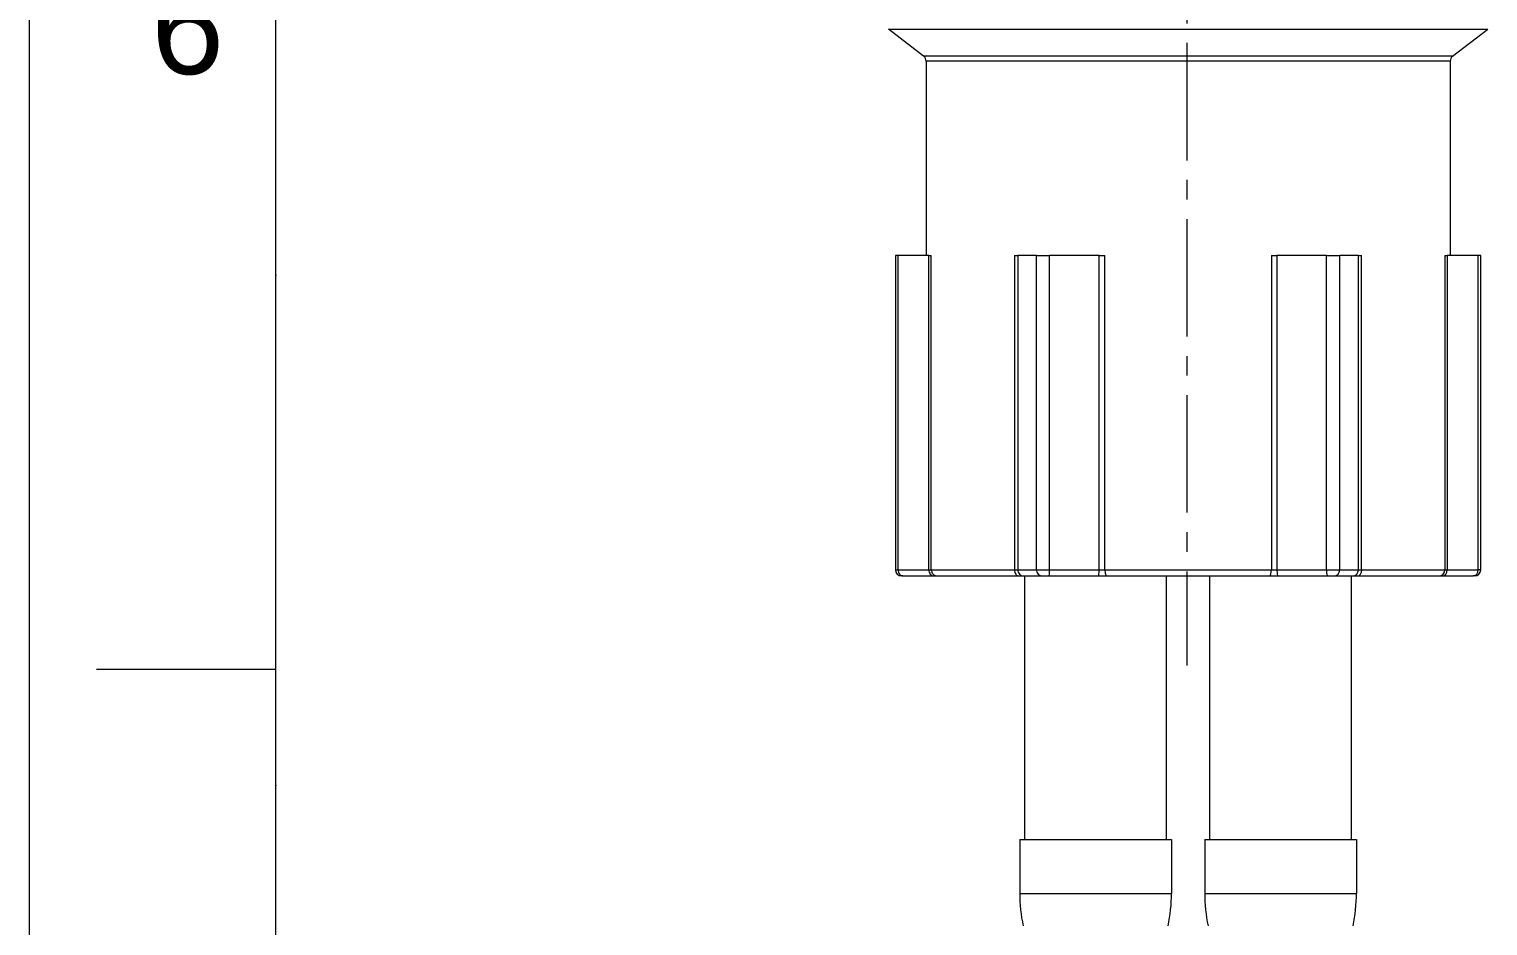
# Model space of a CAD drawing. Header units: millimetres. Extents: x 13381 to 13975, y 1032 to 1872.
# Drawn here: x 13380.8 to 13499.1, y 1231.2 to 1304 of the extents above; entities that cross this region are included whole.
import ezdxf

# ---------------------------------------------------------------- set-up
doc = ezdxf.new("R2010")
doc.units = ezdxf.units.MM
doc.linetypes.add('CENTER2', pattern=[28.575, 19.05, -3.175, 3.175, -3.175])
doc.linetypes.add('CENTERX2', pattern=[101.6, 63.5, -12.7, 12.7, -12.7])
doc.layers.add('CENTER', color=1, linetype='CENTERX2', lineweight=15)
doc.layers.add('FORM', color=7, linetype='Continuous', lineweight=13)
doc.styles.get("Standard").update_dxf_attribs({"font": 'arial.ttf'})

msp = doc.modelspace()

# ---------------------------------------------------------------- linework, layer by layer
at = {"linetype": 'Continuous', "lineweight": 13}
for p, q in [((13450.52, 1303.98), (13499.13, 1303.98)), ((13496.27, 1301.78), (13453.38, 1301.78)), ((13496.08, 1301.38), (13453.58, 1301.38)), ((13451.31, 1260.13), (13451.31, 1285.63)), ((13453.81, 1260.13), (13453.81, 1285.63)), ((13454, 1260.13), (13454, 1285.63)), ((13460.75, 1285.63), (13460.75, 1260.13)), ((13461.02, 1285.63), (13461.02, 1260.13)), ((13462.53, 1260.13), (13462.53, 1285.63)), ((13463.6, 1260.13), (13463.6, 1285.63)), ((13467.62, 1260.13), (13467.62, 1285.63)), ((13468.08, 1260.13), (13468.08, 1285.63)), ((13481.58, 1285.63), (13481.58, 1260.13)), ((13482.03, 1285.63), (13482.03, 1260.13)), ((13486.05, 1260.13), (13486.05, 1285.63)), ((13487.12, 1260.13), (13487.12, 1285.63)), ((13488.64, 1260.13), (13488.64, 1285.63)), ((13488.9, 1260.13), (13488.9, 1285.63)), ((13495.65, 1285.63), (13495.65, 1260.13)), ((13495.84, 1285.63), (13495.84, 1260.13)), ((13498.34, 1260.13), (13498.34, 1285.63)), ((13451.1, 1260.13), (13451.31, 1260.13)), ((13451.31, 1260.13), (13453.81, 1260.13)), ((13453.81, 1260.13), (13454, 1260.13)), ((13454, 1260.13), (13460.75, 1260.13)), ((13460.75, 1260.13), (13461.02, 1260.13)), ((13461.02, 1260.13), (13462.53, 1260.13)), ((13462.53, 1260.13), (13463.6, 1260.13)), ((13463.6, 1260.13), (13467.62, 1260.13)), ((13467.62, 1260.13), (13468.08, 1260.13)), ((13468.08, 1260.13), (13481.58, 1260.13)), ((13481.58, 1260.13), (13482.03, 1260.13)), ((13482.03, 1260.13), (13486.05, 1260.13)), ((13486.05, 1260.13), (13487.12, 1260.13)), ((13487.12, 1260.13), (13488.64, 1260.13)), ((13488.64, 1260.13), (13488.9, 1260.13)), ((13488.9, 1260.13), (13495.65, 1260.13)), ((13495.65, 1260.13), (13495.84, 1260.13)), ((13495.84, 1260.13), (13498.34, 1260.13)), ((13498.56, 1260.13), (13498.34, 1260.13)), ((13461.18, 1233.88), (13473.48, 1233.88)), ((13476.18, 1233.88), (13488.48, 1233.88))]:
    msp.add_line(p, q, dxfattribs=at)
at = {"linetype": 'Continuous', "lineweight": 18}
for p, q in [((13453.38, 1301.78), (13450.52, 1303.98)), ((13496.27, 1301.78), (13499.13, 1303.98)), ((13453.58, 1301.38), (13453.58, 1285.63)), ((13496.08, 1301.38), (13496.08, 1285.63)), ((13451.1, 1285.63), (13451.1, 1260.13)), ((13451.31, 1285.63), (13451.1, 1285.63)), ((13453.81, 1285.63), (13451.31, 1285.63)), ((13453.81, 1285.63), (13454, 1285.63)), ((13460.75, 1285.63), (13461.02, 1285.63)), ((13462.53, 1285.63), (13461.02, 1285.63)), ((13462.53, 1285.63), (13463.6, 1285.63)), ((13467.62, 1285.63), (13463.6, 1285.63)), ((13467.62, 1285.63), (13468.08, 1285.63)), ((13481.58, 1285.63), (13482.03, 1285.63)), ((13486.05, 1285.63), (13482.03, 1285.63)), ((13486.05, 1285.63), (13487.12, 1285.63)), ((13488.64, 1285.63), (13487.12, 1285.63)), ((13488.64, 1285.63), (13488.9, 1285.63)), ((13495.65, 1285.63), (13495.84, 1285.63)), ((13498.34, 1285.63), (13495.84, 1285.63)), ((13498.56, 1285.63), (13498.34, 1285.63)), ((13498.56, 1260.13), (13498.56, 1285.63)), ((13451.7, 1259.63), (13451.6, 1259.63)), ((13451.7, 1259.63), (13454.2, 1259.63)), ((13454.2, 1259.63), (13454.49, 1259.63)), ((13454.49, 1259.63), (13461.08, 1259.63)), ((13461.08, 1259.63), (13461.48, 1259.63)), ((13461.48, 1259.63), (13463, 1259.63)), ((13461.58, 1250.48), (13461.58, 1259.63)), ((13463, 1259.63), (13463.53, 1259.63)), ((13463.53, 1259.63), (13467.55, 1259.63)), ((13467.55, 1259.63), (13468.24, 1259.63)), ((13468.24, 1259.63), (13481.42, 1259.63)), ((13473.08, 1250.48), (13473.08, 1259.63)), ((13476.58, 1250.48), (13476.58, 1259.63)), ((13481.42, 1259.63), (13482.1, 1259.63)), ((13482.1, 1259.63), (13486.12, 1259.63)), ((13486.12, 1259.63), (13486.66, 1259.63)), ((13486.66, 1259.63), (13488.17, 1259.63)), ((13488.08, 1250.48), (13488.08, 1259.63)), ((13488.17, 1259.63), (13488.57, 1259.63)), ((13488.57, 1259.63), (13495.16, 1259.63)), ((13495.16, 1259.63), (13495.45, 1259.63)), ((13495.45, 1259.63), (13497.95, 1259.63)), ((13498.06, 1259.63), (13497.95, 1259.63)), ((13461.58, 1238.24), (13461.58, 1250.48)), ((13473.08, 1238.24), (13473.08, 1250.48)), ((13476.58, 1238.24), (13476.58, 1250.48)), ((13488.08, 1238.24), (13488.08, 1250.48)), ((13461.18, 1238.24), (13473.48, 1238.24)), ((13461.18, 1238.24), (13461.18, 1233.88)), ((13473.48, 1238.24), (13473.48, 1233.88)), ((13476.18, 1238.24), (13476.18, 1233.88)), ((13476.18, 1238.24), (13488.48, 1238.24)), ((13488.48, 1238.24), (13488.48, 1233.88))]:
    msp.add_line(p, q, dxfattribs=at)
for centre, radius, start, end in [((13453.08, 1301.38), 0.5, 0, 52.4314), ((13496.58, 1301.38), 0.5, 127.5686, 180), ((13451.6, 1260.13), 0.5, 180, 270), ((13498.06, 1260.13), 0.5, 270, 0), ((13473.76, 1233.88), 12.59, 180, 192.1084), ((13460.89, 1233.88), 12.59, 347.8916, 0), ((13488.76, 1233.88), 12.59, 180, 192.1084), ((13475.89, 1233.88), 12.59, 347.8916, 0)]:
    msp.add_arc(centre, radius, start, end, dxfattribs=at)
at = {"linetype": 'Continuous', "lineweight": 13}
for centre, ratio, start_param, end_param in [((13451.7, 1260.13), 0.787559, 1.570796, 3.141593), ((13454.2, 1260.13), 0.787559, 1.570796, 3.141593), ((13454.49, 1260.13), 0.979996, 1.570796, 3.141593), ((13461.08, 1260.13), 0.66235, 1.570796, 3.141593), ((13461.48, 1260.13), 0.927458, 1.570796, 3.141593), ((13463, 1260.13), 0.927458, 1.570796, 3.141593), ((13463.53, 1260.13), 0.139899, 3.141593, 4.712389), ((13467.55, 1260.13), 0.139899, 3.141593, 4.712389), ((13468.24, 1260.13), 0.317646, 1.570796, 3.141593), ((13481.42, 1260.13), 0.317646, 3.141593, 4.712389), ((13482.1, 1260.13), 0.139899, 1.570796, 3.141593), ((13486.12, 1260.13), 0.139899, 1.570796, 3.141593), ((13486.66, 1260.13), 0.927458, 3.141593, 4.712389), ((13488.17, 1260.13), 0.927458, 3.141593, 4.712389), ((13488.57, 1260.13), 0.66235, 3.141593, 4.712389), ((13495.16, 1260.13), 0.979996, 3.141593, 4.712389), ((13495.45, 1260.13), 0.787559, 3.141593, 4.712389), ((13497.95, 1260.13), 0.787559, 3.141593, 4.712389)]:
    msp.add_ellipse(centre, major_axis=(0, 0.5), ratio=ratio, start_param=start_param, end_param=end_param, dxfattribs=at)
at = {"layer": 'CENTER', "color": 1, "linetype": 'CENTER2', "ltscale": 0.5}
msp.add_line((13474.73, 1602.9), (13474.73, 1252.36), dxfattribs=at)
at = {"layer": 'FORM', "color": 7, "linetype": 'Continuous'}
for p, q in [((13380.85, 1872.03), (13380.85, 1032.03)), ((13400.85, 1252.03), (13386.31, 1252.03))]:
    msp.add_line(p, q, dxfattribs=at)
at = {"layer": 'FORM', "linetype": 'Continuous'}
msp.add_line((13400.85, 1052.03), (13400.85, 1852.03), dxfattribs=at)
at = {"layer": 'FORM'}
for p in [(13400.85, 1284.02), (13400.85, 1284.02), (13400.85, 1242.63), (13400.85, 1242.63)]:
    msp.add_point(p, dxfattribs=at)

# ---------------------------------------------------------------- texts
at = {"layer": 'FORM', "insert": (13393.7, 1304.09), "char_height": 7.62, "attachment_point": 5}
msp.add_mtext_dynamic_manual_height_columns('6', width=50, gutter_width=12.5, heights=[0], dxfattribs=at)

doc.saveas('drawing.dxf')
